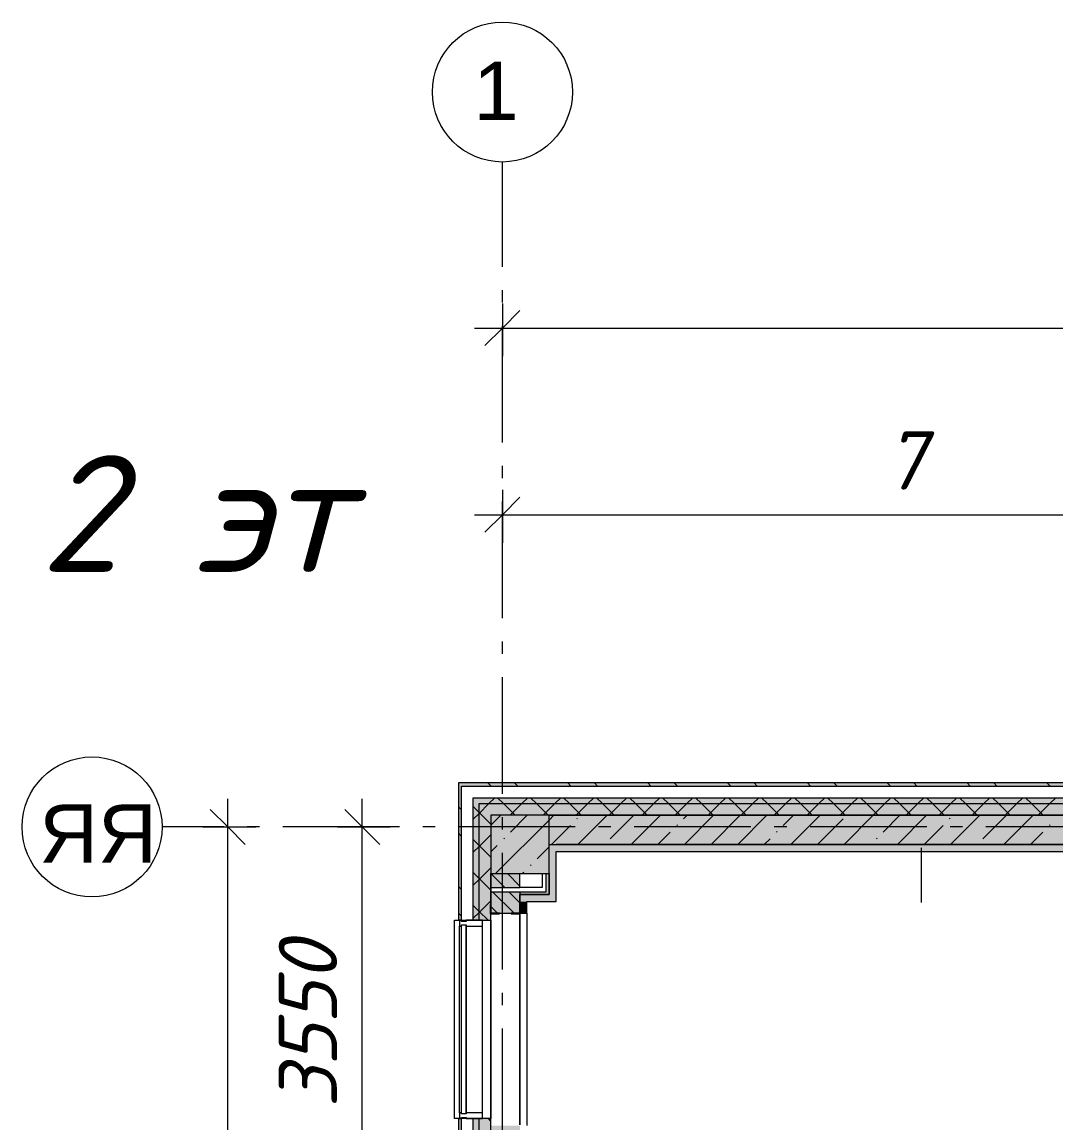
# Model space of a CAD drawing. Header units: millimetres. Extents: x -537608 to 253996, y -217170 to 186033.
# Drawn here: x -372379 to -363518, y 28662 to 38099 of the extents above; entities that cross this region are included whole.
import ezdxf

# ---------------------------------------------------------------- set-up
doc = ezdxf.new("R2010")
doc.units = ezdxf.units.MM
doc.layers.add('PDF _Геометрия', color=7, linetype='Continuous')
doc.layers.add('PDF _Текст', color=7, linetype='Continuous')
doc.layers.add('PDF _Сплошная заливка', color=7, linetype='Continuous', true_color=0xffffff)
doc.styles.add('PDF ArialMT', font='arial.ttf')
doc.styles.add('PDF ISOCPEUR Italic', font='isocpeui.ttf')

msp = doc.modelspace()

# ---------------------------------------------------------------- hatches: boundary and pattern name
at = {"layer": 'PDF _Сплошная заливка', "transparency": 33554559}
h = msp.add_hatch(color=256, dxfattribs=at)
h.paths.add_polyline_path([(-368638.3734, 522.3433), (-368611.3754, 522.3433), (-368611.3754, 1799.3445), (-368638.3734, 1799.3445), (-368638.3734, 966.1296)], flags=0)
h.paths.add_polyline_path([(-368611.3754, 3499.3453), (-368611.3754, 4799.3445), (-368638.3734, 4799.3445), (-368638.3734, 3499.3453)], flags=0)
h.paths.add_polyline_path([(-368638.3734, 6499.3452), (-368611.3754, 6499.3452), (-368611.3754, 7799.3444), (-368638.3734, 7799.3444), (-368638.3734, 6661.9988)], flags=0)
h.paths.add_polyline_path([(-368638.3734, 9499.3451), (-368611.3754, 9499.3451), (-368611.3754, 10799.3464), (-368638.3734, 10799.3464), (-368638.3734, 10221.9175)], flags=0)
h.paths.add_polyline_path([(-368611.3754, 12499.3472), (-368611.3754, 13699.3459), (-368638.3734, 13699.3459), (-368638.3734, 12499.3472)], flags=0)
h.paths.add_polyline_path([(-368638.3734, 15399.3467), (-368611.3754, 15399.3467), (-368611.3754, 16709.3463), (-368638.3734, 16709.3463), (-368638.3734, 15917.7888)], flags=0)
h.paths.add_polyline_path([(-368611.3754, 18409.347), (-368611.3754, 19699.3478), (-368638.3734, 19699.3478), (-368638.3734, 18409.347)], flags=0)
h.paths.add_polyline_path([(-368638.3734, 21399.3486), (-368611.3754, 21399.3486), (-368611.3754, 22699.3498), (-368638.3734, 22699.3498), (-368638.3734, 21613.658)], flags=0)
h.paths.add_polyline_path([(-368611.3754, 24399.3485), (-368611.3754, 25599.3494), (-368638.3734, 25599.3494), (-368638.3734, 24399.3485)], flags=0)
h.paths.add_polyline_path([(-368611.3754, 27299.348), (-368611.3754, 28699.3497), (-368638.3734, 28699.3497), (-368638.3734, 27299.348)], flags=0)
h.paths.add_polyline_path([(-368638.3734, 30399.3526), (-368611.3754, 30399.3526), (-368611.3754, 31576.3513), (-368638.3734, 31576.3513), (-368638.3734, 30513.4549)], flags=0)
h = msp.add_hatch(color=256, dxfattribs=at)
h.paths.add_polyline_path([(-344883.6905, 31549.349), (-344742.87, 31549.349), (-344742.87, 31576.3513), (-345349.8654, 31576.3513), (-345349.8654, 31549.349), (-345302.6812, 31549.349)], flags=0)
h.paths.add_polyline_path([(-356309.8674, 31549.349), (-356309.8674, 31576.3513), (-368611.3754, 31576.3513), (-368611.3754, 31549.349), (-356615.3803, 31549.349)], flags=0)
h = msp.add_hatch(color=256, dxfattribs=at)
h.paths.add_polyline_path([(-368511.375, 649.3439), (-368461.3748, 649.3439), (-368461.3748, 1799.3445), (-368511.375, 1799.3445), (-368511.375, 966.1296)], flags=0)
h.paths.add_polyline_path([(-368461.3748, 3499.3453), (-368461.3748, 4799.3445), (-368511.375, 4799.3445), (-368511.375, 3499.3453)], flags=0)
h.paths.add_polyline_path([(-368511.375, 6499.3452), (-368461.3748, 6499.3452), (-368461.3748, 7799.3444), (-368511.375, 7799.3444), (-368511.375, 6661.9988)], flags=0)
h.paths.add_polyline_path([(-368461.3748, 9499.3451), (-368461.3748, 10799.3464), (-368511.375, 10799.3464), (-368511.375, 9499.3451)], flags=0)
h.paths.add_polyline_path([(-368461.3748, 12499.3472), (-368461.3748, 13699.3459), (-368511.375, 13699.3459), (-368511.375, 12499.3472)], flags=0)
h.paths.add_polyline_path([(-368511.375, 15399.3467), (-368461.3748, 15399.3467), (-368461.3748, 16709.3463), (-368511.375, 16709.3463), (-368511.375, 15917.7888)], flags=0)
h.paths.add_polyline_path([(-368461.3748, 18409.347), (-368461.3748, 19699.3478), (-368511.375, 19699.3478), (-368511.375, 18409.347)], flags=0)
h.paths.add_polyline_path([(-368461.3748, 21399.3486), (-368461.3748, 22699.3498), (-368511.375, 22699.3498), (-368511.375, 21399.3486)], flags=0)
h.paths.add_polyline_path([(-368461.3748, 24399.3485), (-368461.3748, 25599.3494), (-368511.375, 25599.3494), (-368511.375, 24399.3485)], flags=0)
h.paths.add_polyline_path([(-368461.3748, 27299.348), (-368461.3748, 28699.3497), (-368511.375, 28699.3497), (-368511.375, 27299.348)], flags=0)
h.paths.add_polyline_path([(-368511.375, 30399.3526), (-368461.3748, 30399.3526), (-368461.3748, 31449.3528), (-368511.375, 31449.3528), (-368511.375, 30513.4549)], flags=0)
h = msp.add_hatch(color=256, dxfattribs=at)
h.paths.add_polyline_path([(-345349.8654, 31399.3526), (-344742.87, 31399.3526), (-344742.87, 31449.3528), (-345349.8654, 31449.3528)], flags=0)
h.paths.add_polyline_path([(-356615.3803, 31399.3526), (-356309.8674, 31399.3526), (-356309.8674, 31449.3528), (-368461.3748, 31449.3528), (-368461.3748, 31399.3526), (-358291.3347, 31399.3526)], flags=0)
h = msp.add_hatch(color=256, dxfattribs=at)
h.paths.add_polyline_path([(-368361.3744, 699.3442), (-368361.3744, 1799.3445), (-368461.3748, 1799.3445), (-368461.3748, 699.3442)], flags=0)
h.paths.add_polyline_path([(-368361.3744, 3499.3453), (-368361.3744, 4799.3445), (-368461.3748, 4799.3445), (-368461.3748, 3499.3453)], flags=0)
h.paths.add_polyline_path([(-368361.3744, 6499.3452), (-368361.3744, 7799.3444), (-368461.3748, 7799.3444), (-368461.3748, 6499.3452)], flags=0)
h.paths.add_polyline_path([(-368361.3744, 9499.3451), (-368361.3744, 10799.3464), (-368461.3748, 10799.3464), (-368461.3748, 9499.3451)], flags=0)
h.paths.add_polyline_path([(-368461.3748, 12499.3472), (-368361.3744, 12499.3472), (-368361.3744, 13699.3459), (-368461.3748, 13699.3459), (-368461.3748, 12798.9997)], flags=0)
h.paths.add_polyline_path([(-368361.3744, 15399.3467), (-368361.3744, 16709.3463), (-368461.3748, 16709.3463), (-368461.3748, 15399.3467)], flags=0)
h.paths.add_polyline_path([(-368361.3744, 18409.347), (-368361.3744, 19699.3478), (-368461.3748, 19699.3478), (-368461.3748, 18409.347)], flags=0)
h.paths.add_polyline_path([(-368361.3744, 21399.3486), (-368361.3744, 22699.3498), (-368461.3748, 22699.3498), (-368461.3748, 21399.3486)], flags=0)
h.paths.add_polyline_path([(-368461.3748, 24399.3485), (-368361.3744, 24399.3485), (-368361.3744, 25599.3494), (-368461.3748, 25599.3494), (-368461.3748, 24461.5948)], flags=0)
h.paths.add_polyline_path([(-368361.3744, 27299.348), (-368361.3744, 28699.3497), (-368461.3748, 28699.3497), (-368461.3748, 27299.348)], flags=0)
h.paths.add_polyline_path([(-368361.3744, 30399.3526), (-368361.3744, 31399.3526), (-368461.3748, 31399.3526), (-368461.3748, 30399.3526)], flags=0)
h = msp.add_hatch(color=256, dxfattribs=at)
h.paths.add_polyline_path([(-344742.87, 31299.3521), (-344742.87, 31399.3526), (-345349.8654, 31399.3526), (-345349.8654, 31299.3521), (-344883.6905, 31299.3521)], flags=0)
h.paths.add_polyline_path([(-356309.8674, 31299.3521), (-356309.8674, 31399.3526), (-368361.3744, 31399.3526), (-368361.3744, 31299.3521), (-356615.3803, 31299.3521)], flags=0)
msp.add_hatch(color=256, dxfattribs=at).paths.add_polyline_path([(-368347.0787, 30799.35), (-367861.3722, 30799.35), (-367861.3722, 31299.3521), (-368361.3744, 31299.3521), (-368361.3744, 30799.35)])
h = msp.add_hatch(color=256, dxfattribs=at)
h.paths.add_polyline_path([(-360361.3746, 31049.3511), (-360351.3677, 31049.3511), (-360351.3677, 31299.3521), (-360361.3746, 31297.5911)], flags=0)
h.paths.add_polyline_path([(-361771.3703, 31049.3511), (-360861.3681, 31049.3511), (-360861.3681, 31299.3521), (-367861.3722, 31299.3521), (-367861.3722, 31049.3511), (-362481.2252, 31049.3511)], flags=0)
at = {"layer": 'PDF _Сплошная заливка', "true_color": 0xff7d7d, "transparency": 33554559}
for points in [[(-367861.3722, 30619.3501), (-367801.3736, 30619.3501), (-367801.3736, 31049.3511), (-367861.3722, 31049.3511), (-367861.3722, 30799.35)], [(-361831.3688, 30989.3525), (-361771.3703, 30989.3525), (-361771.3703, 31049.3511), (-367801.3736, 31049.3511), (-367801.3736, 30989.3525), (-362481.2252, 30989.3525)]]:
    msp.add_hatch(color=11, dxfattribs=at).paths.add_polyline_path(points)
at = {"layer": 'PDF _Сплошная заливка', "transparency": 33554559}
h = msp.add_hatch(color=256, dxfattribs=at)
h.paths.add_polyline_path([(-368111.3732, 1299.3446), (-368111.3732, 1429.3442), (-368361.3744, 1429.3442), (-368361.3744, 1299.3446), (-368347.0787, 1299.3446)], flags=0)
h.paths.add_polyline_path([(-368361.3744, 1464.3448), (-368111.3732, 1464.3448), (-368111.3732, 1739.3438), (-368361.3744, 1739.3438), (-368361.3744, 1678.1138)], flags=0)
h.paths.add_polyline_path([(-368361.3744, 3559.3439), (-368111.3732, 3559.3439), (-368111.3732, 4298.9978), (-368361.3744, 4298.9978), (-368361.3744, 3814.0642)], flags=0)
h.paths.add_polyline_path([(-368361.3744, 6559.3459), (-368111.3732, 6559.3459), (-368111.3732, 6993.9973), (-368361.3744, 6993.9973), (-368361.3744, 6661.9988)], flags=0)
h.paths.add_polyline_path([(-368361.3744, 7028.9978), (-368111.3732, 7028.9978), (-368111.3732, 7148.9971), (-368361.3744, 7148.9971)], flags=0)
h.paths.add_polyline_path([(-368361.3744, 7648.9971), (-368111.3732, 7648.9971), (-368111.3732, 7739.3458), (-368361.3744, 7739.3458), (-368361.3744, 7729.9761)], flags=0)
h.paths.add_polyline_path([(-368347.0787, 9559.3458), (-368111.3732, 9559.3458), (-368111.3732, 10739.3457), (-368361.3744, 10739.3457), (-368361.3744, 9559.3458)], flags=0)
h.paths.add_polyline_path([(-368361.3744, 12559.3457), (-368111.3732, 12559.3457), (-368111.3732, 12798.9997), (-368361.3744, 12798.9997)], flags=0)
h.paths.add_polyline_path([(-368361.3744, 13298.9997), (-368111.3732, 13298.9997), (-368111.3732, 13639.3474), (-368361.3744, 13639.3474), (-368361.3744, 13425.8453)], flags=0)
h.paths.add_polyline_path([(-368361.3744, 15459.3473), (-368111.3732, 15459.3473), (-368111.3732, 16649.3477), (-368361.3744, 16649.3477), (-368361.3744, 15917.7888)], flags=0)
h.paths.add_polyline_path([(-368111.3732, 18469.3477), (-368111.3732, 18649.3476), (-368361.3744, 18649.3476), (-368361.3744, 18469.3477), (-368347.0787, 18469.3477)], flags=0)
h.paths.add_polyline_path([(-368347.0787, 19149.3476), (-368111.3732, 19149.3476), (-368111.3732, 19304.3474), (-368361.3744, 19304.3474), (-368361.3744, 19149.3476)], flags=0)
h.paths.add_polyline_path([(-368361.3744, 19339.348), (-368111.3732, 19339.348), (-368111.3732, 19639.3472), (-368361.3744, 19639.3472), (-368361.3744, 19477.7076)], flags=0)
h.paths.add_polyline_path([(-368347.0787, 21459.3493), (-368111.3732, 21459.3493), (-368111.3732, 21949.3488), (-368361.3744, 21949.3488), (-368361.3744, 21459.3493)], flags=0)
h.paths.add_polyline_path([(-368347.0787, 22449.3488), (-368111.3732, 22449.3488), (-368111.3732, 22579.3485), (-368361.3744, 22579.3485), (-368361.3744, 22449.3488)], flags=0)
h.paths.add_polyline_path([(-368361.3744, 22614.3469), (-368111.3732, 22614.3469), (-368111.3732, 22639.3471), (-368361.3744, 22639.3471)], flags=0)
h.paths.add_polyline_path([(-368347.0787, 24459.347), (-368111.3732, 24461.5948), (-368111.3732, 25539.3508), (-368361.3744, 25539.3508), (-368361.3744, 24459.347)], flags=0)
h.paths.add_polyline_path([(-368361.3744, 27359.3509), (-368111.3732, 27359.3509), (-368111.3732, 27399.0039), (-368361.3744, 27399.0039)], flags=0)
h.paths.add_polyline_path([(-368111.3732, 27899.0018), (-368111.3732, 28639.3511), (-368361.3744, 28639.3511), (-368361.3744, 27899.0018), (-368347.0787, 27899.0018)], flags=0)
h.paths.add_polyline_path([(-368111.3732, 30459.3512), (-368111.3732, 30644.3503), (-368361.3744, 30644.3503), (-368361.3744, 30459.3512), (-368347.0787, 30459.3512)], flags=0)
h.paths.add_polyline_path([(-368111.3732, 30679.3486), (-368111.3732, 30799.35), (-368361.3744, 30799.35), (-368361.3744, 30679.3486), (-368347.0787, 30679.3486)], flags=0)
at = {"layer": 'PDF _Сплошная заливка', "true_color": 0x77b143, "transparency": 33554559}
msp.add_hatch(color=75, dxfattribs=at).paths.add_polyline_path([(-367886.3723, 30619.3501), (-367886.3723, 30644.3503), (-368111.3732, 30644.3503), (-368111.3732, 30619.3501), (-367921.3707, 30619.3501)])

# ---------------------------------------------------------------- linework, layer by layer
at = {"layer": 'PDF _Геометрия', "color": 253, "lineweight": 9, "true_color": 0xaaaaaa}
for p, q in [((-368261.3739, 36000.5951), (-368261.3739, 36899.2642)), ((-368261.3739, 35694.7636), (-368261.3739, 35800.5943)), ((-368261.3739, 34494.7628), (-368261.3739, 35494.7628)), ((-368261.3739, 34188.9271), (-368261.3739, 34294.762)), ((-368261.3739, 32988.9262), (-368261.3739, 33988.9262)), ((-368261.3739, 32683.0947), (-368261.3739, 32788.9297)), ((-368261.3739, 31483.0939), (-368261.3739, 32483.0939)), ((-368261.3739, 31177.2625), (-368261.3739, 31283.0931)), ((-370648.9745, 31199.3518), (-371178.696, 31199.3518)), ((-370343.1344, 31199.3518), (-370448.9737, 31199.3518)), ((-369143.1379, 31199.3518), (-370143.1336, 31199.3518)), ((-368837.3064, 31199.3518), (-368943.1371, 31199.3518)), ((-367637.3013, 31199.3518), (-368637.3056, 31199.3518)), ((-367331.4698, 31199.3518), (-367437.3005, 31199.3518)), ((-366131.4733, 31199.3518), (-367131.469, 31199.3518)), ((-365825.6332, 31199.3518), (-365931.4724, 31199.3518)), ((-364625.6367, 31199.3518), (-365625.6323, 31199.3518)), ((-364319.8052, 31199.3518), (-364425.6359, 31199.3518)), ((-363119.8001, 31199.3518), (-364119.8044, 31199.3518)), ((-368261.3739, 29977.2616), (-368261.3739, 30977.2616)), ((-368671.374, 28699.3497), (-368671.374, 30399.3526)), ((-368671.374, 30399.3526), (-368638.3734, 30399.3526)), ((-368573.3715, 30389.35), (-368573.3715, 30399.3526)), ((-368573.3715, 28739.3516), (-368573.3715, 30359.3508)), ((-368571.3735, 30349.3524), (-368571.3735, 28749.3499)), ((-368261.3739, 29671.4258), (-368261.3739, 29777.2608)), ((-368261.3739, 28471.425), (-368261.3739, 29471.425)), ((-368638.3734, 28699.3497), (-368671.374, 28699.3497)), ((-368573.3715, 28699.3497), (-368573.3715, 28709.348))]:
    msp.add_line(p, q, dxfattribs=at)
at = {"layer": 'PDF _Геометрия', "lineweight": 9}
for p, q in [((-368261.3739, 35687.8613), (-368261.3739, 35475.7264)), ((-368501.3767, 35475.7264), (-264521.3486, 35475.7264)), ((-368261.3739, 35475.7264), (-368261.3739, 35235.728)), ((-368261.3739, 34087.8588), (-368261.3739, 33875.7282)), ((-368501.3767, 33875.7282), (-360461.375, 33875.7282)), ((-368261.3739, 33875.7282), (-368261.3739, 33635.7254)), ((-368611.3754, 31576.3513), (-368638.3734, 31576.3513)), ((-368638.3734, 31576.3513), (-368638.3734, 30399.3526)), ((-368511.375, 31576.3513), (-368611.3754, 31576.3513)), ((-368511.375, 31576.3513), (-368611.3754, 31576.3513)), ((-368611.3754, 30399.3526), (-368611.3754, 31549.349)), ((-368611.3754, 31549.349), (-368511.375, 31549.349)), ((-368461.3748, 31576.3513), (-368511.375, 31576.3513)), ((-368461.3748, 31576.3513), (-368511.375, 31576.3513)), ((-368511.375, 31549.349), (-368361.3744, 31549.349)), ((-368361.3744, 31576.3513), (-368461.3748, 31576.3513)), ((-368361.3744, 31576.3513), (-368461.3748, 31576.3513)), ((-356309.8674, 31576.3513), (-368361.3744, 31576.3513)), ((-368361.3744, 31549.349), (-356309.8674, 31549.349)), ((-370615.5866, -56440.6714), (-370615.5866, 31439.3502)), ((-369463.377, 27649.0007), (-369463.377, 31439.3502)), ((-368511.375, 30399.3526), (-368511.375, 31449.3528)), ((-368511.375, 31449.3528), (-368461.3748, 31449.3528)), ((-368461.3748, 31449.3528), (-368361.3744, 31449.3528)), ((-368377.2545, 31399.3526), (-368327.2543, 31449.3528)), ((-368361.3744, 31449.3528), (-356309.8674, 31449.3528)), ((-368253.8127, 31399.3526), (-368303.813, 31449.3528)), ((-368094.4166, 31399.3526), (-368044.4164, 31449.3528)), ((-367970.9748, 31399.3526), (-368020.975, 31449.3528)), ((-367811.5701, 31399.3526), (-367761.5698, 31449.3528)), ((-367688.1283, 31399.3526), (-367738.1285, 31449.3528)), ((-367528.7321, 31399.3526), (-367478.7319, 31449.3528)), ((-367405.2904, 31399.3526), (-367455.2906, 31449.3528)), ((-367245.8856, 31399.3526), (-367195.8854, 31449.3528)), ((-367122.4438, 31399.3526), (-367172.444, 31449.3528)), ((-366963.0477, 31399.3526), (-366913.0475, 31449.3528)), ((-366839.5973, 31399.3526), (-366889.5975, 31449.3528)), ((-366680.2011, 31399.3526), (-366630.2009, 31449.3528)), ((-366556.7593, 31399.3526), (-366606.7595, 31449.3528)), ((-366397.3546, 31399.3526), (-366347.3544, 31449.3528)), ((-366273.9128, 31399.3526), (-366323.913, 31449.3528)), ((-366114.5167, 31399.3526), (-366064.5165, 31449.3528)), ((-365991.0749, 31399.3526), (-366041.075, 31449.3528)), ((-365831.6701, 31399.3526), (-365781.6699, 31449.3528)), ((-365708.2283, 31399.3526), (-365758.2285, 31449.3528)), ((-365548.8322, 31399.3526), (-365498.832, 31449.3528)), ((-365425.3904, 31399.3526), (-365475.3906, 31449.3528)), ((-365265.9856, 31399.3526), (-365215.9854, 31449.3528)), ((-365142.5438, 31399.3526), (-365192.544, 31449.3528)), ((-364983.1477, 31399.3526), (-364933.1475, 31449.3528)), ((-364859.7059, 31399.3526), (-364909.7061, 31449.3528)), ((-364700.3011, 31399.3526), (-364650.3009, 31449.3528)), ((-364576.8593, 31399.3526), (-364626.8596, 31449.3528)), ((-364417.4546, 31399.3526), (-364367.463, 31449.3528)), ((-364294.0128, 31399.3526), (-364344.013, 31449.3528)), ((-364134.6167, 31399.3526), (-364084.6164, 31449.3528)), ((-364011.1749, 31399.3526), (-364061.1751, 31449.3528)), ((-363851.7701, 31399.3526), (-363801.7699, 31449.3528)), ((-363728.3283, 31399.3526), (-363778.3286, 31449.3528)), ((-363568.9322, 31399.3526), (-363518.932, 31449.3528)), ((-368461.3748, 31324.0681), (-368511.375, 31374.0683)), ((-368461.3748, 31315.2367), (-368377.2545, 31399.3526)), ((-368461.3748, 30399.3526), (-368461.3748, 31399.3526)), ((-368461.3748, 31399.3526), (-368361.3744, 31399.3526)), ((-368361.3744, 31399.3526), (-356309.8674, 31399.3526)), ((-368153.8123, 31299.3521), (-368253.8127, 31399.3526)), ((-368194.4171, 31299.3521), (-368094.4166, 31399.3526)), ((-367870.9744, 31299.3521), (-367970.9748, 31399.3526)), ((-367911.5705, 31299.3521), (-367811.5701, 31399.3526)), ((-367588.1278, 31299.3521), (-367688.1283, 31399.3526)), ((-367628.7326, 31299.3521), (-367528.7321, 31399.3526)), ((-367305.2899, 31299.3521), (-367405.2904, 31399.3526)), ((-367345.886, 31299.3521), (-367245.8856, 31399.3526)), ((-367022.4434, 31299.3521), (-367122.4438, 31399.3526)), ((-367063.0481, 31299.3521), (-366963.0477, 31399.3526)), ((-366739.6054, 31299.3521), (-366839.5973, 31399.3526)), ((-366780.2015, 31299.3521), (-366680.2011, 31399.3526)), ((-366456.7589, 31299.3521), (-366556.7593, 31399.3526)), ((-366497.355, 31299.3521), (-366397.3546, 31399.3526)), ((-366173.9124, 31299.3521), (-366273.9128, 31399.3526)), ((-366214.5171, 31299.3521), (-366114.5167, 31399.3526)), ((-365891.0745, 31299.3521), (-365991.0749, 31399.3526)), ((-365931.6705, 31299.3521), (-365831.6701, 31399.3526)), ((-365608.2279, 31299.3521), (-365708.2283, 31399.3526)), ((-365648.8326, 31299.3521), (-365548.8322, 31399.3526)), ((-365325.39, 31299.3521), (-365425.3904, 31399.3526)), ((-365365.986, 31299.3521), (-365265.9856, 31399.3526)), ((-365042.5434, 31299.3521), (-365142.5438, 31399.3526)), ((-365083.1481, 31299.3521), (-364983.1477, 31399.3526)), ((-364759.7055, 31299.3521), (-364859.7059, 31399.3526)), ((-364800.3016, 31299.3521), (-364700.3011, 31399.3526)), ((-364476.8589, 31299.3521), (-364576.8593, 31399.3526)), ((-364517.455, 31299.3521), (-364417.4546, 31399.3526)), ((-364194.0124, 31299.3521), (-364294.0128, 31399.3526)), ((-364234.6171, 31299.3521), (-364134.6167, 31399.3526)), ((-363911.1744, 31299.3521), (-364011.1749, 31399.3526)), ((-363951.7706, 31299.3521), (-363851.7701, 31399.3526)), ((-363628.3279, 31299.3521), (-363728.3283, 31399.3526)), ((-363668.9327, 31299.3521), (-363568.9322, 31399.3526)), ((-368511.375, 31265.2365), (-368461.3748, 31315.2367)), ((-368361.3744, 31224.0677), (-368461.3748, 31324.0681)), ((-368361.3744, 31214.332), (-368276.3585, 31299.3521)), ((-367861.3722, 31299.3521), (-368361.3744, 31299.3521)), ((-368361.3744, 31299.3521), (-368361.3744, 30799.35)), ((-368320.1582, 30799.35), (-367861.3722, 31258.136)), ((-368192.3588, 31155.2463), (-368048.2572, 31299.3521)), ((-367861.3722, 31258.136), (-367820.1561, 31299.3521)), ((-367861.3722, 30799.35), (-367861.3722, 31299.3521)), ((-367861.3722, 31299.3521), (-360861.3681, 31299.3521)), ((-360861.3681, 31299.3521), (-367861.3722, 31299.3521)), ((-367622.1101, 31269.2969), (-367617.3736, 31274.0378)), ((-367613.9633, 31049.3511), (-367363.9622, 31299.3521)), ((-367336.99, 31098.2232), (-367135.861, 31299.3521)), ((-367157.7609, 31049.3511), (-366907.7598, 31299.3521)), ((-366709.7138, 31269.2969), (-366679.6672, 31299.3521)), ((-366701.567, 31049.3511), (-366451.566, 31299.3521)), ((-366473.4659, 31049.3511), (-366223.4647, 31299.3521)), ((-366245.3732, 31049.3511), (-365995.3721, 31299.3521)), ((-365854.345, 31212.2738), (-365767.271, 31299.3521)), ((-365789.1708, 31049.3511), (-365539.1697, 31299.3521)), ((-365561.0696, 31049.3511), (-365341.1237, 31269.2969)), ((-365332.977, 31049.3511), (-365082.9759, 31299.3521)), ((-364998.9762, 31155.2463), (-364854.8747, 31299.3521)), ((-364876.7745, 31049.3511), (-364626.7735, 31299.3521)), ((-364428.7361, 31269.2969), (-364423.991, 31274.0378)), ((-364420.5807, 31049.3511), (-364170.5796, 31299.3521)), ((-364143.6074, 31098.2232), (-363942.4784, 31299.3521)), ((-363964.3869, 31049.3511), (-363714.3859, 31299.3521)), ((-370827.7215, 31199.3518), (-370615.5866, 31199.3518)), ((-370615.5866, 31199.3518), (-370375.5924, 31199.3518)), ((-369675.5119, 31199.3518), (-369463.377, 31199.3518)), ((-369463.377, 31199.3518), (-369223.3829, 31199.3518)), ((-367842.0559, 31049.3511), (-367679.1375, 31212.2738)), ((-366929.6682, 31049.3511), (-366823.7688, 31155.2463)), ((-366766.7413, 31212.2738), (-366762.0047, 31217.0146)), ((-365911.3725, 31155.2463), (-365906.6274, 31159.9915)), ((-364648.6819, 31049.3511), (-364485.755, 31212.2738)), ((-363736.2856, 31049.3511), (-363630.3862, 31155.2463)), ((-363573.3587, 31212.2738), (-363568.6222, 31217.0146)), ((-368461.3748, 31041.2216), (-368511.375, 31091.2218)), ((-368461.3748, 31032.3945), (-368361.3744, 31132.3905)), ((-368249.3862, 31098.2232), (-368244.6412, 31102.964)), ((-367861.3722, 31049.3511), (-367801.3736, 31049.3511)), ((-361771.3703, 31049.3511), (-367801.3736, 31049.3511)), ((-367801.3736, 31049.3511), (-361771.3703, 31049.3511)), ((-366017.272, 31049.3511), (-365968.3999, 31098.2232)), ((-365056.0037, 31098.2232), (-365051.2586, 31102.964)), ((-368511.375, 30982.3943), (-368461.3748, 31032.3945)), ((-368361.3744, 30941.2254), (-368461.3748, 31041.2216)), ((-368361.3744, 30986.2351), (-368306.4051, 31041.2)), ((-367964.2576, 30927.1495), (-367861.3722, 31030.0348)), ((-367801.3736, 30619.3501), (-367801.3736, 30989.3525)), ((-367801.3736, 30989.3525), (-361831.3688, 30989.3525)), ((-364673.3462, 31019.3518), (-364673.3462, 30553.2027)), ((-368021.285, 30870.1263), (-368016.5399, 30874.8671)), ((-368461.3748, 30758.3793), (-368511.375, 30808.3795)), ((-368461.3748, 30749.5479), (-368361.3744, 30849.5483)), ((-368240.9208, 30679.3486), (-368361.3744, 30799.8022)), ((-368361.3744, 30399.3526), (-368361.3744, 30799.35)), ((-368361.3744, 30799.35), (-368361.3744, 30679.3486)), ((-368361.3744, 30799.35), (-367861.3722, 30799.35)), ((-368111.3732, 30691.2243), (-368219.5032, 30799.35)), ((-368111.3732, 30679.3486), (-368111.3732, 30799.35)), ((-368092.057, 30799.35), (-368078.3125, 30813.0988)), ((-367921.3707, 30799.35), (-367921.3707, 30679.3486)), ((-367886.3723, 30644.3503), (-367886.3723, 30799.35)), ((-367863.9643, 30799.35), (-367861.3722, 30801.9379)), ((-367861.3722, 30619.3501), (-367861.3722, 30799.35)), ((-367861.3722, 30799.35), (-367861.3722, 30619.3501)), ((-368511.375, 30699.5477), (-368461.3748, 30749.5479)), ((-368361.3744, 30658.3789), (-368461.3748, 30758.3793)), ((-368361.3744, 30679.3486), (-368361.3744, 30644.3503)), ((-368361.3744, 30679.3486), (-368111.3732, 30679.3486)), ((-367921.3707, 30679.3486), (-368111.3732, 30679.3486)), ((-368361.3744, 30644.3503), (-368361.3744, 30459.3512)), ((-368361.3744, 30644.3503), (-368111.3732, 30644.3503)), ((-368162.3466, 30459.3512), (-368347.3457, 30644.3503)), ((-368111.3732, 30549.8011), (-368205.9224, 30644.3503)), ((-368111.3732, 30644.3503), (-367921.3707, 30644.3503)), ((-368111.3732, 30644.3503), (-368111.3732, 30619.3501)), ((-368111.3732, 30559.3516), (-368111.3732, 30619.3501)), ((-368111.3732, 30619.3501), (-367921.3707, 30619.3501)), ((-367861.3722, 30619.3501), (-368111.3732, 30619.3501)), ((-368111.3732, 30619.3501), (-368111.3732, 30559.3516)), ((-367921.3707, 30644.3503), (-367886.3723, 30644.3503)), ((-367921.3707, 30619.3501), (-367886.3723, 30619.3501)), ((-367886.3723, 30619.3501), (-367861.3722, 30619.3501)), ((-367801.3736, 30559.3516), (-367801.3736, 30619.3501)), ((-368461.3748, 30475.5371), (-368511.375, 30525.5373)), ((-368461.3748, 30466.7057), (-368361.3744, 30566.7061)), ((-368303.7613, 30459.3512), (-368361.3744, 30516.9599)), ((-368111.3732, 30459.3512), (-368111.3732, 30559.3516)), ((-368111.3732, 30559.3516), (-368111.3732, 30459.3512)), ((-368051.3748, 30459.3512), (-368051.3748, 30559.3516)), ((-368051.3748, 30559.3516), (-367801.3736, 30559.3516)), ((-368638.3734, 30399.3526), (-368611.3754, 30399.3526)), ((-368611.3754, 30399.3526), (-368628.3752, 30399.3526)), ((-368628.3752, 30399.3526), (-368628.3752, 30349.3524)), ((-368611.3754, 30399.3526), (-368511.375, 30399.3526)), ((-368611.3754, 30389.35), (-368611.3754, 30399.3526)), ((-368571.3735, 30389.35), (-368611.3754, 30389.35)), ((-368431.3712, 30399.3526), (-368571.3735, 30399.3526)), ((-368571.3735, 30399.3526), (-368571.3735, 30389.35)), ((-368511.375, 30416.7055), (-368461.3748, 30466.7057)), ((-368511.375, 30399.3526), (-368461.3748, 30399.3526)), ((-368385.186, 30399.3526), (-368461.3748, 30475.5371)), ((-368461.3748, 30399.3526), (-368361.3744, 30399.3526)), ((-368431.3712, 30349.3524), (-368431.3712, 30399.3526)), ((-368361.3744, 30459.3512), (-368111.3732, 30459.3512)), ((-368361.3744, 30399.3526), (-368361.3744, 28699.3497)), ((-368361.3744, 28699.3497), (-368361.3744, 30399.3526)), ((-368111.3732, 30459.3512), (-368051.3748, 30459.3512)), ((-368111.3732, 30453.3487), (-368111.3732, 28645.3492)), ((-368111.3732, 28645.3492), (-368111.3732, 30453.3487)), ((-368051.3748, 30459.3512), (-368051.3748, 28639.3511)), ((-368628.3752, 30349.3524), (-368611.3754, 30349.3524)), ((-368628.3752, 28749.3499), (-368628.3752, 30349.3524)), ((-368611.3754, 30359.3508), (-368571.3735, 30359.3508)), ((-368611.3754, 30349.3524), (-368611.3754, 30359.3508)), ((-368611.3754, 28749.3499), (-368611.3754, 30349.3524)), ((-368571.3735, 30359.3508), (-368571.3735, 30349.3524)), ((-368571.3735, 30349.3524), (-368431.3712, 30349.3524)), ((-368431.3712, 28749.3499), (-368431.3712, 30349.3524)), ((-368638.3734, 28699.3497), (-368638.3734, 27299.348)), ((-368611.3754, 28699.3497), (-368638.3734, 28699.3497)), ((-368611.3754, 28749.3499), (-368628.3752, 28749.3499)), ((-368628.3752, 28749.3499), (-368628.3752, 28699.3497)), ((-368628.3752, 28699.3497), (-368611.3754, 28699.3497)), ((-368611.3754, 28739.3516), (-368611.3754, 28749.3499)), ((-368571.3735, 28739.3516), (-368611.3754, 28739.3516)), ((-368611.3754, 28699.3497), (-368611.3754, 28709.348)), ((-368611.3754, 28709.348), (-368571.3735, 28709.348)), ((-368511.375, 28699.3497), (-368611.3754, 28699.3497)), ((-368611.3754, 27299.348), (-368611.3754, 28699.3497)), ((-368431.3712, 28749.3499), (-368571.3735, 28749.3499)), ((-368571.3735, 28749.3499), (-368571.3735, 28739.3516)), ((-368571.3735, 28709.348), (-368571.3735, 28699.3497)), ((-368571.3735, 28699.3497), (-368431.3712, 28699.3497)), ((-368461.3748, 28699.3497), (-368511.375, 28699.3497)), ((-368511.375, 27299.348), (-368511.375, 28699.3497)), ((-368361.3744, 28699.3497), (-368461.3748, 28699.3497)), ((-368461.3748, 27299.348), (-368461.3748, 28699.3497)), ((-368431.3712, 28699.3497), (-368431.3712, 28749.3499)), ((-368361.3744, 28678.4832), (-368382.2408, 28699.3497)), ((-368361.3744, 27299.348), (-368361.3744, 28699.3497))]:
    msp.add_line(p, q, dxfattribs=at)
at = {"layer": 'PDF _Геометрия', "lineweight": 20}
for p, q in [((-368111.3732, 35625.727), (-368261.3739, 35475.7264)), ((-368261.3739, 35475.7264), (-368411.3746, 35325.7257)), ((-368111.3732, 34025.7288), (-368261.3739, 33875.7282)), ((-368261.3739, 33875.7282), (-368411.3746, 33725.7275)), ((-370765.5871, 31349.3524), (-370615.5866, 31199.3518)), ((-369613.3776, 31349.3524), (-369463.377, 31199.3518)), ((-370615.5866, 31199.3518), (-370465.5859, 31049.3511)), ((-369463.377, 31199.3518), (-369313.385, 31049.3511))]:
    msp.add_line(p, q, dxfattribs=at)
at = {"layer": 'PDF _Геометрия', "color": 8, "lineweight": 9, "true_color": 0x787878}
for p, q in [((-368358.3602, 31549.349), (-368385.3582, 31576.3513)), ((-368130.2676, 31549.349), (-368157.2656, 31576.3513)), ((-367674.0652, 31549.349), (-367701.0632, 31576.3513)), ((-367445.964, 31549.349), (-367472.9706, 31576.3513)), ((-366989.7701, 31549.349), (-367016.7681, 31576.3513)), ((-366761.6689, 31549.349), (-366788.6756, 31576.3513)), ((-366305.4751, 31549.349), (-366332.4731, 31576.3513)), ((-366077.3739, 31549.349), (-366104.3805, 31576.3513)), ((-365621.1801, 31549.349), (-365648.1781, 31576.3513)), ((-365393.0789, 31549.349), (-365420.0769, 31576.3513)), ((-364936.885, 31549.349), (-364963.883, 31576.3513)), ((-364708.7838, 31549.349), (-364735.7819, 31576.3513)), ((-364252.59, 31549.349), (-364279.588, 31576.3513)), ((-364024.4888, 31549.349), (-364051.4868, 31576.3513)), ((-363568.295, 31549.349), (-363595.293, 31576.3513)), ((-368611.3754, 31346.166), (-368638.3734, 31373.1641)), ((-368611.3754, 31118.0648), (-368638.3734, 31145.0672)), ((-368611.3754, 30661.871), (-368638.3734, 30688.869)), ((-368611.3754, 30433.7698), (-368638.3734, 30460.7721))]:
    msp.add_line(p, q, dxfattribs=at)
at = {"layer": 'PDF _Геометрия', "color": 253, "lineweight": 20, "true_color": 0xaaaaaa}
for p, q in [((-368361.3744, 30534.3515), (-368367.3768, 30534.3515)), ((-368367.3768, 30534.3515), (-368367.3768, 30453.3487)), ((-368361.3744, 30534.3515), (-368367.3768, 30534.3515)), ((-368367.3768, 30534.3515), (-368367.3768, 30453.3487)), ((-368361.3744, 30459.3512), (-368361.3744, 30534.3515)), ((-368361.3744, 30459.3512), (-368361.3744, 30534.3515)), ((-368105.3708, 30534.3515), (-368111.3732, 30534.3515)), ((-368111.3732, 30534.3515), (-368111.3732, 30459.3512)), ((-368105.3708, 30534.3515), (-368111.3732, 30534.3515)), ((-368111.3732, 30534.3515), (-368111.3732, 30459.3512)), ((-368105.3708, 30453.3487), (-368105.3708, 30534.3515)), ((-368105.3708, 30453.3487), (-368105.3708, 30534.3515)), ((-368367.3768, 30453.3487), (-368286.374, 30453.3487)), ((-368367.3768, 30453.3487), (-368286.374, 30453.3487)), ((-368286.374, 30459.3512), (-368361.3744, 30459.3512)), ((-368286.374, 30459.3512), (-368361.3744, 30459.3512)), ((-368286.374, 30453.3487), (-368286.374, 30459.3512)), ((-368286.374, 30453.3487), (-368286.374, 30459.3512)), ((-368186.3736, 30459.3512), (-368186.3736, 30453.3487)), ((-368111.3732, 30459.3512), (-368186.3736, 30459.3512)), ((-368186.3736, 30459.3512), (-368186.3736, 30453.3487)), ((-368111.3732, 30459.3512), (-368186.3736, 30459.3512)), ((-368186.3736, 30453.3487), (-368105.3708, 30453.3487)), ((-368186.3736, 30453.3487), (-368105.3708, 30453.3487))]:
    msp.add_line(p, q, dxfattribs=at)
at = {"layer": 'PDF _Геометрия', "lineweight": 20}
for centre, radius in [((-368261.3726, 37499.2669), 600.0013), ((-371778.6977, 31199.3514), 599.9986)]:
    msp.add_circle(centre, radius, dxfattribs=at)
at = {"layer": 'PDF _Сплошная заливка', "color": 75, "lineweight": 35, "true_color": 0x77b143, "transparency": 33554559}
msp.add_solid([(-367861.3722, 30619.3501), (-367861.3722, 30799.35), (-367886.3723, 30619.3501), (-367886.3723, 30799.35)], dxfattribs=at)
at = {"layer": 'PDF _Сплошная заливка', "color": 11, "lineweight": 35, "true_color": 0xff7d7d, "transparency": 33554559}
for points in [[(-368111.3732, 30559.3516), (-367801.3736, 30559.3516), (-368111.3732, 30619.3501), (-367801.3736, 30619.3501)], [(-368051.3748, 30459.3512), (-368051.3748, 30559.3516), (-368111.3732, 30459.3512), (-368111.3732, 30559.3516)]]:
    msp.add_solid(points, dxfattribs=at)

# ---------------------------------------------------------------- texts
at = {"layer": 'PDF _Текст', "attachment_point": 4}
for s, insert, char_height, style in [('1', (-368511.0305, 37508.3436), 500, 'PDF ArialMT'), ('7 ', (-364993.4388, 34341.24), 500, 'PDF ISOCPEUR Italic'), ('2 эт', (-372224.7023, 33885.9374), 1000, 'PDF ISOCPEUR Italic'), ('ЯЯ', (-372231.6372, 31143.0305), 500, 'PDF ArialMT')]:
    msp.add_mtext(s, dxfattribs=dict(at, insert=insert, char_height=char_height, style=style))
at = {"layer": 'PDF _Текст', "insert": (-369928.8974, 28792.099), "char_height": 500, "attachment_point": 4, "rotation": 90, "style": 'PDF ISOCPEUR Italic'}
msp.add_mtext('3550', dxfattribs=at)

doc.saveas('drawing.dxf')
